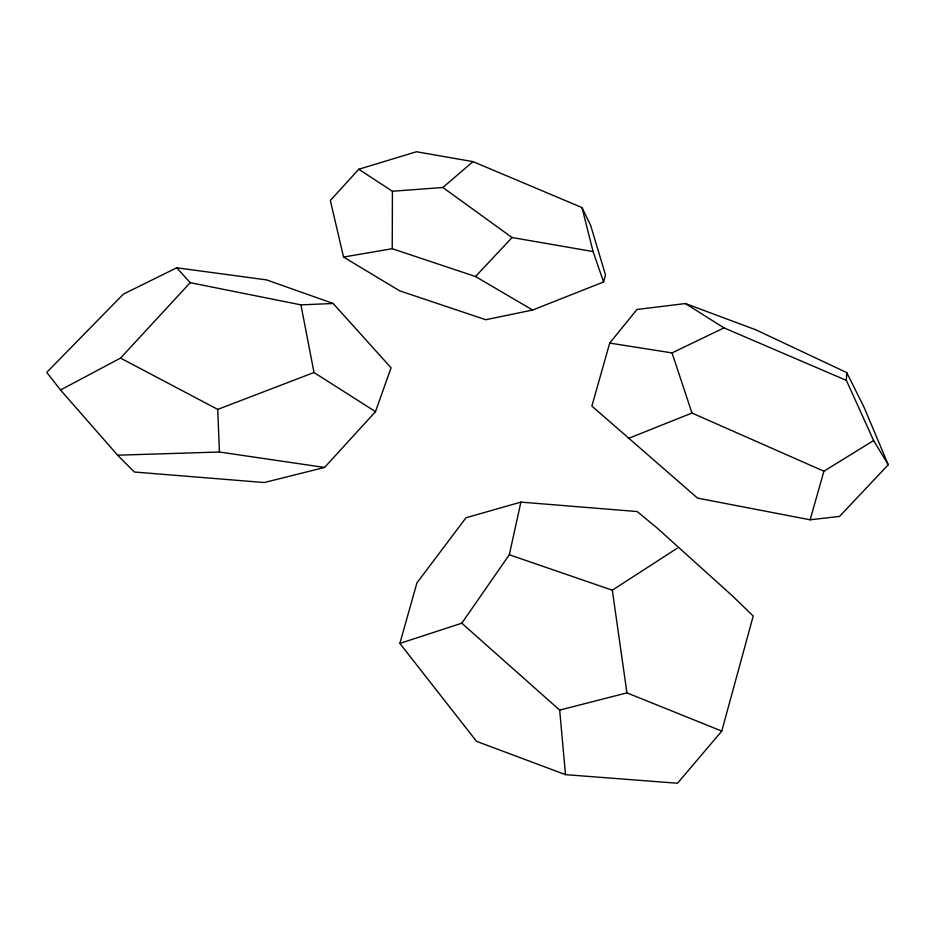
<?xml version="1.0" encoding="UTF-8"?>
<svg xmlns="http://www.w3.org/2000/svg" width="935" height="935" viewBox="0 0 935 935"><rect width="100%" height="100%" fill="white"/><g stroke="black" fill="none" stroke-linecap="round" stroke-linejoin="round"><path stroke-width="1.4" d="M358.771 169.258L392.408 191.254L392.233 248.71L475.506 276.526L532.623 310.034L603.578 281.984L605.506 275.03L590.698 225.534L582.014 207.582L473.017 161.626L416.461 151.75L358.771 169.258L330.347 200.511L343.554 257.055L399.654 290.832L485.779 319.723L532.623 310.034M888.25 464.753L873.629 440.537L846.374 380.381L846.724 372.598L755.69 329.751L685.402 303.548L636.992 309.473L609.713 343.087L591.878 406.082L697.545 498.133L810.131 519.79L839.537 516.412L888.25 464.753L864.127 407.426L846.724 372.598M399.864 643.409L461.785 623.201L509.318 554.759L520.9 502.118L637.179 511.55L656.791 527.726L732.432 595.911L753.213 616.036L721.773 731.088L677.513 783.249L565.511 774.647L476.534 741.35L399.864 643.409L416.917 582.914L466.016 517.745L520.9 502.118M873.629 440.537L823.922 471.217L810.131 519.79M375.496 411.657L391.075 367.806L333.152 303.478L266.604 279.904L176.727 267.784L123.362 294.128L46.75 372.387L60.494 389.988L117.611 455.193L134.313 472.011L264.301 482.53L324.562 467.453L375.496 411.657L314.008 372.504L300.93 304.868L190.202 282.674L176.727 267.784M60.494 389.988L120.545 358.093L190.202 282.674M475.506 276.526L512.076 237.537L593.082 251.562L603.578 281.984M392.408 191.254L442.863 187.491L473.017 161.626M509.318 554.759L612.32 590.207L677.209 548.237M609.713 343.087L672.043 352.904L723.994 327.881L846.374 380.381M628.39 438.468L691.97 413.036L823.922 471.217M120.545 358.093L217.726 409.401L314.008 372.504M461.785 623.201L559.668 710.097L626.929 692.87L721.773 731.088M343.554 257.055L392.233 248.71M300.93 304.868L333.152 303.478M117.611 455.193L219.421 452.014L324.562 467.453M685.402 303.548L723.994 327.881M442.863 187.491L512.076 237.537M691.97 413.036L672.043 352.904M582.014 207.582L593.082 251.562M612.32 590.207L626.929 692.87M559.668 710.097L565.511 774.647M217.726 409.401L219.421 452.014"/></g></svg>
